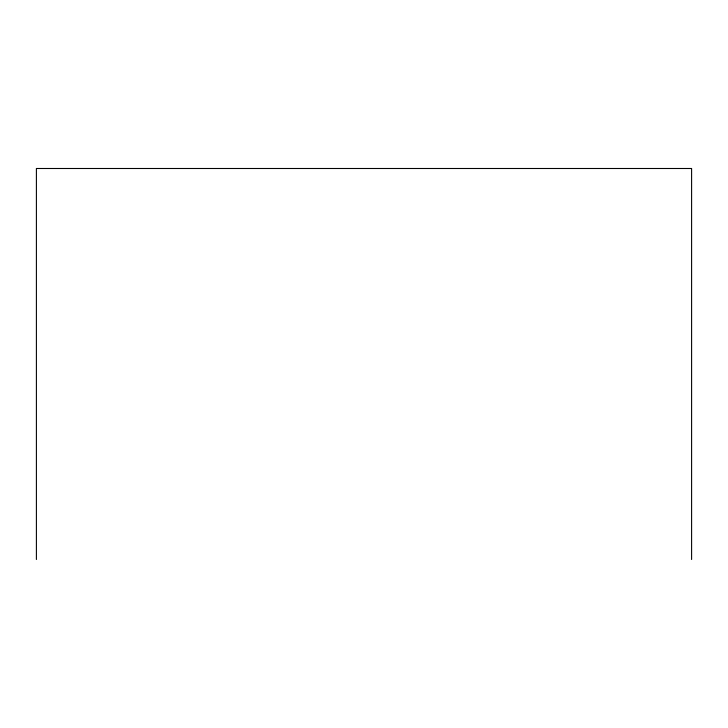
<?xml version="1.0" encoding="UTF-8"?>
<svg xmlns="http://www.w3.org/2000/svg" width="728" height="728" viewBox="0 0 728 728"><rect width="100%" height="100%" fill="white"/><g stroke="black" fill="none" stroke-linecap="round" stroke-linejoin="round"><path stroke-width="1.09" d="M691.6 559.504L691.6 168.496L36.4 168.496L36.4 559.504"/></g></svg>
